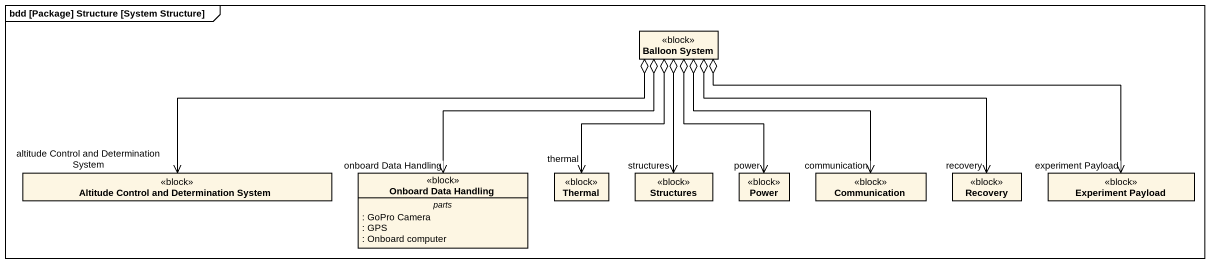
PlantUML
@startuml
mainframe bdd [Package] Structure [System Structure]
hide circle
hide empty members
class "Balloon System" as Balloon_System <<block>>
class "Altitude Control and Determination System" as Altitude_Control_and <<block>>
class "Onboard Data Handling" as Onboard_Data_Handling <<block>> {
  -- parts --
  : GoPro Camera
  : GPS
  : Onboard computer
}
class Thermal <<block>>
class Structures <<block>>
class Power <<block>>
class Communication <<block>>
class Recovery <<block>>
class "Experiment Payload" as Experiment_Payload <<block>>
Balloon_System o-left-> "altitude Control and Determination System" Altitude_Control_and
Balloon_System o--> "onboard Data Handling" Onboard_Data_Handling
Balloon_System o--> "thermal" Thermal
Balloon_System o--> "structures" Structures
Balloon_System o--> "power" Power
Balloon_System o--> "communication" Communication
Balloon_System o-right-> "recovery" Recovery
Balloon_System o-right-> "experiment Payload" Experiment_Payload
@enduml
